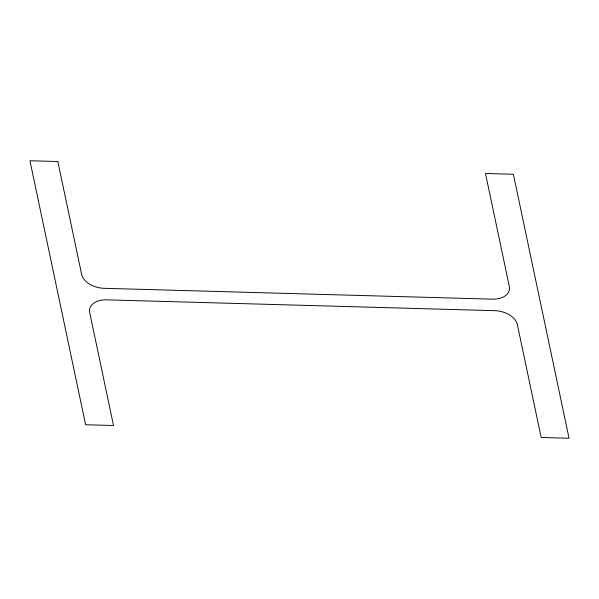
<?xml version="1.0" encoding="UTF-8"?>
<svg xmlns="http://www.w3.org/2000/svg" width="599" height="599" viewBox="0 0 599 599"><rect width="100%" height="100%" fill="white"/><g stroke="black" fill="none" stroke-linecap="round" stroke-linejoin="round"><path stroke-width="0.9" d="M57.841 161.528L29.95 160.749L85.62 424.743L113.51 425.522L89.693 312.573A20.179 12.916 11.8 0 1 106.622 299.837L494.804 310.679A20.179 12.916 11.8 0 1 517.341 324.523L541.159 437.472L569.05 438.251L513.38 174.257L485.49 173.478L509.307 286.427A20.179 12.916 11.8 0 1 492.378 299.163L104.196 288.321A20.179 12.916 11.8 0 1 81.659 274.477L57.841 161.528"/></g></svg>
